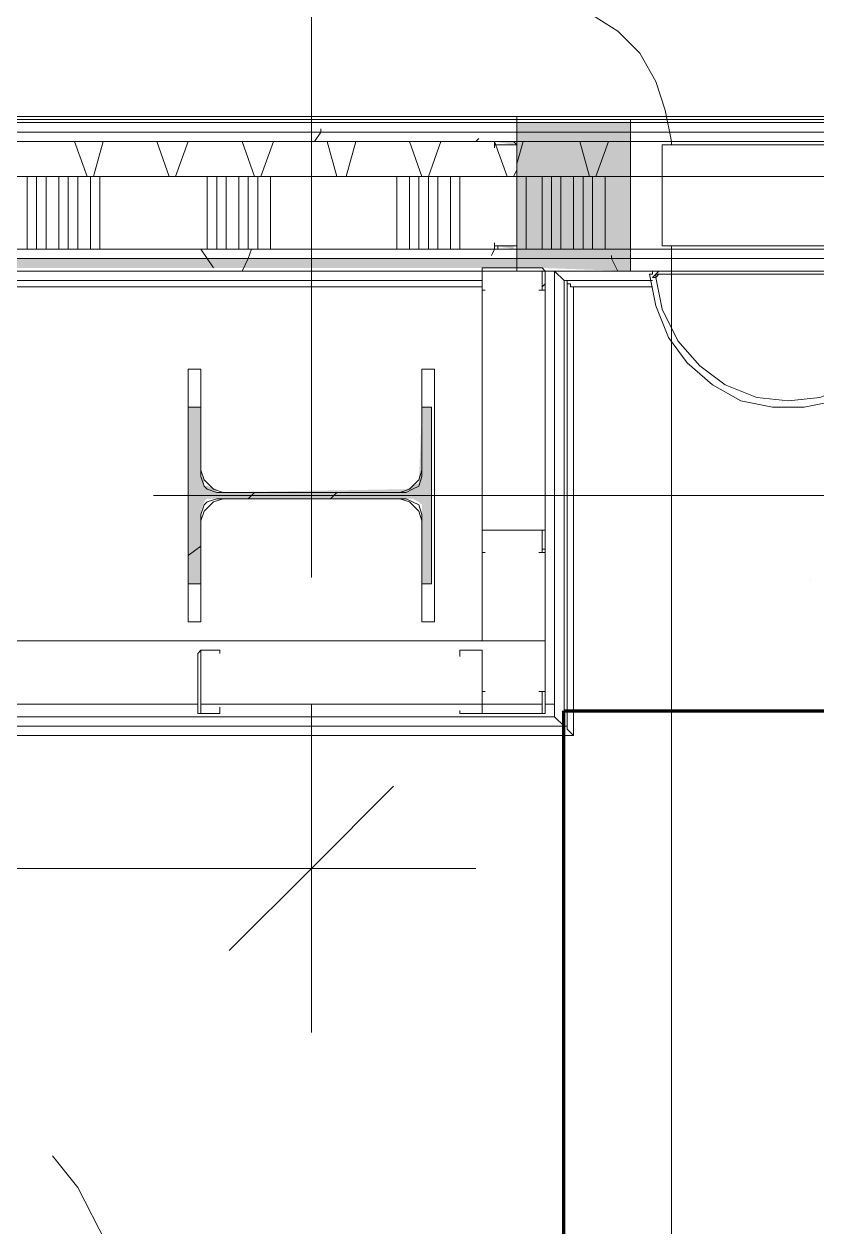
# Model space of a CAD drawing. Header units: metres. Extents: x 29 to 268, y -7 to 151.
# Drawn here: x 64.691 to 65.842, y 32.948 to 34.693 of the extents above; entities that cross this region are included whole.
import ezdxf

# ---------------------------------------------------------------- set-up
doc = ezdxf.new("R2010")
doc.units = ezdxf.units.M
doc.layers.add('HVAC - Ductos', color=5, linetype='Continuous', lineweight=50)
doc.layers.add('PDF2_Geometry', color=7, linetype='Continuous', true_color=0xaaaaaa)
doc.layers.add('PDF2_Solid Fills', color=7, linetype='Continuous', true_color=0xffffff)

msp = doc.modelspace()

# ---------------------------------------------------------------- hatches: boundary and pattern name
at = {"layer": 'PDF2_Solid Fills', "lineweight": 0, "transparency": 33554559}
h = msp.add_hatch(color=256, dxfattribs=at)
h.paths.add_polyline_path([(65.5709, 34.5359), (65.5709, 34.5496), (65.4059, 34.5496), (65.4059, 34.5359)])
h.paths.add_polyline_path([(74.5497, 34.5359), (74.5497, 34.5496), (73.7568, 34.5496), (73.7568, 34.5359)])
h.paths.add_polyline_path([(73.0326, 34.5359), (73.0326, 34.5496), (66.0659, 34.5496), (66.0659, 34.5359)])
h = msp.add_hatch(color=256, dxfattribs=at)
h.paths.add_polyline_path([(65.5709, 34.5359), (65.5709, 34.5496), (65.4059, 34.5496), (65.4059, 34.5359)])
h.paths.add_polyline_path([(74.5497, 34.5359), (74.5497, 34.5496), (73.7568, 34.5496), (73.7568, 34.5359)])
h.paths.add_polyline_path([(73.0326, 34.5359), (73.0326, 34.5496), (66.0659, 34.5496), (66.0659, 34.5359)])
h = msp.add_hatch(color=256, dxfattribs=at)
h.paths.add_polyline_path([(65.5709, 34.5221), (65.5709, 34.5359), (65.4059, 34.5359), (65.4059, 34.5221)])
h.paths.add_polyline_path([(73.7568, 34.5359), (73.7568, 34.5221), (74.5681, 34.5221), (74.5681, 34.5359)])
h.paths.add_polyline_path([(66.0659, 34.5359), (66.0659, 34.5221), (73.0326, 34.5221), (73.0326, 34.5359)])
h = msp.add_hatch(color=256, dxfattribs=at)
h.paths.add_polyline_path([(65.5709, 34.5221), (65.5709, 34.5359), (65.4059, 34.5359), (65.4059, 34.5221)])
h.paths.add_polyline_path([(73.7568, 34.5359), (73.7568, 34.5221), (74.5497, 34.5221), (74.5497, 34.5359)])
h.paths.add_polyline_path([(66.0659, 34.5359), (66.0659, 34.5221), (73.0326, 34.5221), (73.0326, 34.5359)])
h = msp.add_hatch(color=256, dxfattribs=at)
h.paths.add_polyline_path([(65.3738, 34.5221), (65.4013, 34.5175), (65.4013, 34.5221)])
h.paths.add_polyline_path([(65.4013, 34.3709), (65.3738, 34.3709), (65.4013, 34.3663)])
h = msp.add_hatch(color=256, dxfattribs=at)
h.paths.add_polyline_path([(65.3738, 34.5221), (65.4013, 34.5175), (65.4013, 34.5221)])
h.paths.add_polyline_path([(65.4013, 34.3709), (65.3738, 34.3709), (65.4013, 34.3663)])
h = msp.add_hatch(color=256, dxfattribs=at)
h.paths.add_polyline_path([(65.5709, 34.4717), (65.5709, 34.5221), (65.4059, 34.5221), (65.4059, 34.4717)])
h.paths.add_polyline_path([(73.7568, 34.5221), (73.7568, 34.4717), (74.5818, 34.4717), (74.5818, 34.5221)])
h.paths.add_polyline_path([(66.0659, 34.5221), (66.0659, 34.4717), (73.0326, 34.4717), (73.0326, 34.5221)])
h = msp.add_hatch(color=256, dxfattribs=at)
h.paths.add_polyline_path([(65.5709, 34.4717), (65.5709, 34.5221), (65.4059, 34.5221), (65.4059, 34.4717)])
h.paths.add_polyline_path([(73.7568, 34.5221), (73.7568, 34.4717), (74.5497, 34.4717), (74.5497, 34.5221)])
h.paths.add_polyline_path([(66.0659, 34.5221), (66.0659, 34.4717), (73.0326, 34.4717), (73.0326, 34.5221)])
h = msp.add_hatch(color=256, dxfattribs=at)
h.paths.add_polyline_path([(65.5709, 34.3663), (65.5709, 34.4717), (65.4059, 34.4717), (65.4059, 34.3663)])
h.paths.add_polyline_path([(74.536, 34.3709), (74.5818, 34.3709), (74.5818, 34.4717), (73.7568, 34.4717), (73.7568, 34.3663)])
h.paths.add_polyline_path([(73.0326, 34.3709), (73.0326, 34.4717), (66.0659, 34.4717), (66.0659, 34.3709), (72.2443, 34.3709), (72.5056, 34.3663), (72.5056, 34.3709)])
h = msp.add_hatch(color=256, dxfattribs=at)
h.paths.add_polyline_path([(65.5709, 34.3663), (65.5709, 34.4717), (65.4059, 34.4717), (65.4059, 34.3663)])
h.paths.add_polyline_path([(74.5497, 34.3709), (74.5497, 34.4717), (73.7568, 34.4717), (73.7568, 34.3663), (74.1327, 34.3709)])
h.paths.add_polyline_path([(73.0326, 34.3709), (73.0326, 34.4717), (66.0659, 34.4717), (66.0659, 34.3709), (72.2443, 34.3709), (72.5056, 34.3663), (72.5056, 34.3709)])
h = msp.add_hatch(color=256, dxfattribs=at)
h.paths.add_polyline_path([(65.5709, 34.3525), (65.5709, 34.3663), (65.4059, 34.3663), (65.4059, 34.3525)])
h.paths.add_polyline_path([(73.7568, 34.3663), (73.7568, 34.3525), (74.5681, 34.3525), (74.5681, 34.3663)])
h.paths.add_polyline_path([(66.0659, 34.3663), (66.0659, 34.3525), (73.0326, 34.3525), (73.0326, 34.3663)])
h = msp.add_hatch(color=256, dxfattribs=at)
h.paths.add_polyline_path([(65.5709, 34.3525), (65.5709, 34.3663), (65.4059, 34.3663), (65.4059, 34.3525)])
h.paths.add_polyline_path([(73.7568, 34.3663), (73.7568, 34.3525), (74.5497, 34.3525), (74.5497, 34.3663)])
h.paths.add_polyline_path([(66.0659, 34.3663), (66.0659, 34.3525), (73.0326, 34.3525), (73.0326, 34.3663)])
for points in [[(63.8613, 34.3388), (65.4059, 34.3388), (65.4059, 34.3525), (63.8476, 34.3525), (63.8476, 34.3342)], [(64.9292, 33.8804), (64.9476, 33.8804), (64.9476, 33.9858), (64.9522, 33.9995), (64.9567, 34.0041), (65.2547, 34.0041), (65.2638, 33.9995), (65.2684, 33.995), (65.2684, 33.8804), (65.2821, 33.8804), (65.2821, 34.1371), (65.2684, 34.1371), (65.2638, 34.0271), (65.2455, 34.0179), (64.9705, 34.0133), (64.9705, 34.0179), (64.9567, 34.0225), (64.9522, 34.0225), (64.9522, 34.0363), (64.9476, 34.0363), (64.9476, 34.1371), (64.9292, 34.1371)]]:
    msp.add_hatch(color=256, dxfattribs=at).paths.add_polyline_path(points)
h = msp.add_hatch(color=256, dxfattribs=at)
h.paths.add_polyline_path([(65.5709, 34.3388), (65.5709, 34.3525), (65.4059, 34.3525), (65.4059, 34.3388)])
h.paths.add_polyline_path([(74.5497, 34.3342), (74.5497, 34.3525), (73.7568, 34.3525), (73.7568, 34.3342)])
h.paths.add_polyline_path([(73.0326, 34.3342), (73.0326, 34.3525), (66.0659, 34.3525), (66.0659, 34.3342)])
h = msp.add_hatch(color=256, dxfattribs=at)
h.paths.add_polyline_path([(65.5709, 34.3342), (65.5709, 34.3525), (65.4059, 34.3525), (65.4059, 34.3388), (65.4426, 34.3388)])
h.paths.add_polyline_path([(74.5497, 34.3342), (74.5497, 34.3525), (73.7568, 34.3525), (73.7568, 34.3342)])
h.paths.add_polyline_path([(73.0326, 34.3342), (73.0326, 34.3525), (66.0659, 34.3525), (66.0659, 34.3342)])

# ---------------------------------------------------------------- linework, layer by layer
at = {"layer": 'HVAC - Ductos', "lineweight": 0}
msp.add_lwpolyline([(66.0338, 34.5221), (65.6305, 34.5221), (65.6213, 34.5679), (65.6076, 34.6092), (65.5846, 34.6504), (65.5526, 34.6825), (65.5159, 34.7054), (65.47, 34.7192), (65.4243, 34.7237), (65.4243, 35.1317, -0.417509)], format="xyb", close=True, dxfattribs=at)
for points in [[(65.6167, 34.3709), (66.0476, 34.3709), (66.0476, 34.5175), (65.6167, 34.5175)], [(65.6305, 34.5175), (65.6305, 34.5221), (66.0338, 34.5221), (66.0338, 34.5175)], [(65.6305, 32.6521), (65.6305, 34.3709), (66.0338, 34.3709), (66.0338, 32.6521)]]:
    msp.add_lwpolyline(points, close=True, dxfattribs=at)
for points in [[(65.6305, 34.3709), (65.6305, 34.3709)], [(65.6305, 34.3709), (66.0338, 34.3709), (65.6305, 34.3709)], [(65.8322, 33.885), (65.8322, 33.885)], [(65.108, 33.7063), (65.108, 33.4679), (65.108, 33.2296)], [(65.2272, 33.5871), (65.108, 33.4679), (64.9888, 33.3487)], [(60.7904, 33.4679), (61.9088, 33.4679), (65.3463, 33.4679)]]:
    msp.add_lwpolyline(points, dxfattribs=at)
at = {"layer": 'PDF2_Geometry', "lineweight": 0}
for points in [[(65.108, 35.1592), (65.108, 33.8896)], [(63.8659, 27.372), (63.8659, 33.6925), (63.8659, 33.7429), (63.8659, 33.7842), (63.8659, 34.3342), (65.4059, 34.3342), (65.5709, 34.3342), (65.5709, 34.5541), (65.4059, 34.5541), (63.6459, 34.5541), (63.6459, 34.3342), (63.6459, 33.7429), (63.6459, 27.3674)], [(75.0951, 34.5359), (75.0951, 34.5496), (74.5818, 34.5496), (74.5681, 34.5496), (74.5497, 34.5496), (73.7568, 34.5496), (73.0326, 34.5496), (66.0659, 34.5496), (66.0659, 34.5359), (65.5709, 34.5359), (65.4059, 34.5359), (63.6642, 34.5359), (63.6642, 34.5221), (63.6642, 34.3342), (63.6642, 33.7429), (63.678, 33.7429), (63.678, 33.9217)], [(66.0659, 34.5221), (66.0659, 34.5359), (65.5709, 34.5359), (65.5709, 34.5496), (66.0659, 34.5496), (65.5709, 34.5496), (65.4059, 34.5496), (63.678, 34.5496)], [(78.2256, 34.5541), (74.5497, 34.5541), (74.5497, 34.5587), (65.4059, 34.5587), (64.2463, 34.5587)], [(87.3511, 34.5359), (87.3511, 34.5541), (87.3511, 34.5496), (87.3511, 34.5359), (86.6819, 34.5359), (86.6819, 34.5129), (86.6819, 34.5359), (78.8535, 34.5359), (86.6819, 34.5359), (86.6819, 34.5496), (78.2256, 34.5496), (78.2256, 34.5541), (78.8856, 34.5541), (78.8856, 34.5587), (78.2256, 34.5587), (74.5497, 34.5587), (65.4059, 34.5587), (65.4059, 34.5541), (74.5497, 34.5541), (74.5497, 34.5221), (74.5497, 34.5541), (65.4059, 34.5541), (64.2463, 34.5541)], [(74.5497, 32.9041), (74.5497, 34.3204), (74.5497, 34.3342), (73.7568, 34.3342), (73.0326, 34.3342), (66.0659, 34.3342), (65.5709, 34.3342), (65.5709, 34.5541), (66.0659, 34.5541)], [(65.5709, 34.5541), (66.0659, 34.5541), (66.0659, 34.3342), (65.5709, 34.3342), (66.0659, 34.3342), (65.5709, 34.3342), (65.5709, 34.3525)], [(65.5709, 34.5359), (65.5709, 34.5221), (66.0659, 34.5221), (66.0659, 34.4717), (65.5709, 34.4717), (65.4059, 34.4717), (64.5947, 34.4717)], [(66.0659, 34.3525), (66.0659, 34.3663), (66.0659, 34.4717), (65.5709, 34.4717), (65.5709, 34.5221), (65.4059, 34.5221), (63.678, 34.5221), (63.678, 34.4717), (63.678, 34.3342), (63.678, 34.3296), (63.678, 33.9263), (63.678, 34.3296), (63.678, 34.4717), (63.7834, 34.4717), (63.7834, 34.3296), (63.7834, 33.9263), (63.7834, 34.3296), (63.7834, 34.3663), (63.8338, 34.3663), (63.8338, 33.7429), (63.7834, 33.7429), (63.7834, 33.9217)], [(65.5709, 34.3663), (65.5709, 34.3525), (66.0659, 34.3525), (73.0326, 34.3525), (73.7568, 34.3525), (74.5497, 34.3525), (74.5497, 34.3342), (73.7568, 34.3342), (73.7568, 34.3525), (73.7568, 34.3663), (73.7568, 34.4717), (73.0326, 34.4717), (73.0326, 34.5221), (66.0659, 34.5221), (65.5709, 34.5221)], [(65.3738, 34.5129), (65.3738, 34.5129)], [(65.3738, 34.5129), (65.3738, 34.5129)], [(72.1022, 34.4717), (72.5056, 34.4717), (72.9135, 34.4717), (73.0326, 34.4717), (73.0326, 34.3663), (66.0659, 34.3663), (65.5709, 34.3663), (65.4059, 34.3663), (63.8338, 34.3663), (63.7834, 34.3663), (63.8338, 34.3663), (63.8338, 34.3525), (63.8338, 34.3342), (63.8338, 33.7429), (63.8338, 27.3674)], [(64.6955, 34.4717), (64.6955, 34.3663)], [(64.7092, 34.4717), (64.7092, 34.3663)], [(64.723, 34.4717), (64.723, 34.3663)], [(64.7413, 34.4717), (64.7413, 34.3663)], [(64.7551, 34.4717), (64.7551, 34.3663)], [(64.7688, 34.4717), (64.7688, 34.3663)], [(64.7872, 34.4717), (64.7872, 34.3663)], [(64.8009, 34.4717), (64.8009, 34.3663)], [(64.9567, 34.4717), (64.9567, 34.3663)], [(64.9705, 34.4717), (64.9705, 34.3663)], [(64.9842, 34.4717), (64.9842, 34.3663)], [(65.0026, 34.4717), (65.0026, 34.3663)], [(65.0163, 34.4717), (65.0163, 34.3663)], [(65.0301, 34.4717), (65.0301, 34.3663)], [(65.0484, 34.4717), (65.0484, 34.3663)], [(65.2317, 34.4717), (65.2317, 34.3663)], [(65.2501, 34.4717), (65.2501, 34.3663)], [(65.2638, 34.4717), (65.2638, 34.3663)], [(65.2776, 34.4717), (65.2776, 34.3663)], [(65.2913, 34.4717), (65.2913, 34.3663)], [(65.3096, 34.4717), (65.3096, 34.3663)], [(65.3234, 34.4717), (65.3234, 34.3663)], [(65.4197, 34.4717), (65.4197, 34.3663)], [(65.4426, 34.3663), (65.4426, 34.4717)], [(65.4563, 34.3663), (65.4563, 34.4717)], [(65.47, 34.3663), (65.47, 34.4717)], [(65.4884, 34.3663), (65.4884, 34.4717)], [(65.5022, 34.3663), (65.5022, 34.4717)], [(65.5159, 34.3663), (65.5159, 34.4717)], [(65.5342, 34.3663), (65.5342, 34.4717)], [(66.0659, 34.3663), (65.5709, 34.3663), (65.5709, 34.4717)], [(65.3738, 34.3754), (65.3738, 34.3754)], [(65.3738, 34.3754), (65.3738, 34.3754)], [(66.0659, 34.3342), (66.0659, 34.3525), (65.5709, 34.3525), (65.4059, 34.3525), (63.8476, 34.3525), (63.8476, 34.3342), (63.8476, 33.7429), (63.8476, 28.9166), (63.8476, 28.77), (63.8476, 27.3674), (63.8476, 24.5486), (63.8613, 24.5486), (63.8659, 24.5486), (66.2584, 24.5486), (66.6159, 24.5486), (66.6159, 24.567)], [(65.5709, 34.3342), (65.6076, 34.3342), (65.5709, 34.3342), (65.4426, 34.3342), (65.5709, 34.3342), (65.4059, 34.3342), (65.4059, 34.3525), (65.5709, 34.3525), (65.5709, 34.3342), (65.4426, 34.3342)], [(63.8613, 27.3674), (63.8613, 33.6925), (63.8613, 33.7429), (63.8613, 33.7842), (63.8613, 34.3342), (65.3555, 34.3342), (65.3555, 34.3204), (63.8751, 34.3204), (63.8659, 34.3342), (65.195, 34.3342)], [(65.3555, 34.3113), (63.8888, 34.3113), (63.8842, 34.3158), (63.8797, 34.3204), (65.3555, 34.3204), (63.8751, 34.3204), (63.8659, 34.3342), (63.8751, 34.3204), (63.8751, 33.7979), (63.8751, 34.3204), (63.8751, 33.7979), (63.8659, 33.7979), (65.3555, 33.7979), (65.3555, 34.3342), (65.4609, 34.3342), (65.4609, 33.7979), (65.4609, 33.6879), (63.8659, 33.6879), (63.8659, 33.6925), (63.8659, 33.7429)], [(63.8659, 33.6879), (65.4609, 33.6879), (65.4609, 34.3342), (65.4472, 34.3342), (65.3555, 34.3342), (65.3555, 33.7979), (65.4472, 33.7979), (65.3555, 33.7979), (63.8659, 33.7979)], [(63.8751, 33.6741), (65.4746, 33.6741), (65.4746, 34.3204), (65.4609, 34.3342), (65.4746, 34.3204), (65.4746, 33.6741), (65.4746, 34.3204), (65.4746, 33.6741), (65.4746, 34.3204), (65.4746, 33.6741), (65.4746, 34.3204), (65.4792, 34.3204), (65.4792, 34.3158), (65.4838, 34.3158), (65.4838, 34.3113), (65.4884, 34.3113), (65.603, 34.3113), (65.4884, 34.3113), (65.4838, 34.3113), (65.4838, 34.3158), (65.4792, 34.3158), (65.4792, 34.3204), (65.4792, 33.6741), (65.4792, 34.3204), (65.4792, 33.6741), (65.4792, 34.3204), (65.4792, 33.6741), (65.4792, 34.3204), (65.4792, 34.3158), (65.4838, 34.3158), (65.4838, 34.3113), (65.4884, 34.3113), (65.4884, 33.6604), (65.4838, 33.665), (65.4792, 33.6696), (65.4792, 33.6741), (63.8797, 33.6741), (65.4792, 33.6741), (63.8797, 33.6741)], [(65.4746, 34.3204), (65.4609, 34.3342), (65.4609, 33.7063), (65.4472, 33.7063), (65.4609, 33.7063), (65.4609, 33.6879), (65.4609, 34.3342), (65.4746, 34.3204), (65.603, 34.3204), (65.4746, 34.3204), (65.4792, 34.3204), (65.4792, 34.3158), (65.4838, 34.3158), (65.4838, 34.3113), (65.4884, 34.3113), (65.4884, 33.6604), (65.4838, 33.665), (65.4792, 33.6696), (65.4792, 33.6741), (65.4746, 33.6741), (63.8751, 33.6741)], [(65.4609, 33.6879), (65.4609, 34.3342), (65.4609, 33.6879)], [(65.6122, 34.3342), (65.6076, 34.3296), (65.603, 34.325), (65.6076, 34.325), (65.6122, 34.3296)], [(65.988, 34.3296), (65.6167, 34.3296), (65.6122, 34.3296), (65.6076, 34.3296), (65.6076, 34.325), (65.6167, 34.2791), (65.6396, 34.2333), (65.6717, 34.1967), (65.7084, 34.1692), (65.7542, 34.1508), (65.8001, 34.1463), (65.8459, 34.1508), (65.8918, 34.1692), (65.933, 34.1967), (65.9605, 34.2333), (65.9834, 34.2791), (65.9926, 34.325), (65.9926, 34.3296), (65.988, 34.3296), (65.9926, 34.3296), (65.9926, 34.325), (65.9972, 34.325), (65.9972, 34.3296), (65.9926, 34.3342)], [(65.4746, 34.3204), (65.4746, 33.6741), (65.4609, 33.6879), (65.4746, 33.6741), (63.8797, 33.6741), (65.4792, 33.6741), (63.8797, 33.6741), (65.4792, 33.6741), (65.4792, 33.6696), (65.4838, 33.665), (65.4884, 33.6604), (63.8888, 33.6604)], [(65.603, 34.3204), (65.4746, 34.3204)], [(65.603, 34.3204), (65.4746, 34.3204)], [(65.603, 34.3204), (65.4746, 34.3204)], [(65.603, 34.3204), (65.4746, 34.3204)], [(65.603, 34.3204), (65.4792, 34.3204)], [(65.603, 34.3204), (65.4792, 34.3204)], [(65.603, 34.3204), (65.4792, 34.3204)], [(65.603, 34.3204), (65.4792, 34.3204)], [(65.603, 34.3204), (65.4792, 34.3204)], [(65.603, 34.3204), (65.4792, 34.3204)], [(65.2684, 34.1371), (65.2684, 34.1371)], [(66.1484, 34.0087), (64.8788, 34.0087)], [(65.0163, 34.0041), (65.0255, 34.0133)], [(65.1355, 34.0041), (65.1447, 34.0133)], [(64.9292, 33.9217), (64.9476, 33.9354)], [(63.8888, 33.6604), (65.4884, 33.6604), (65.4838, 33.665), (65.4792, 33.6696), (65.4792, 33.6741), (65.4746, 33.6741), (63.8797, 33.6741), (65.4746, 33.6741), (65.4609, 33.6879), (63.8659, 33.6879)], [(63.8659, 33.6879), (65.4609, 33.6879), (63.8659, 33.6879)], [(65.4609, 33.6879), (65.4609, 33.6879)], [(63.8797, 33.6741), (65.4746, 33.6741), (63.8751, 33.6741)], [(65.108, 33.5733), (65.108, 33.2571)], [(64.7322, 33.0508), (64.7688, 33.0049), (64.8513, 32.8446), (64.9017, 32.675), (64.92, 32.4962)]]:
    msp.add_lwpolyline(points, dxfattribs=at)
for points in [[(65.4059, 34.5541), (65.4059, 34.5496), (65.5709, 34.5496), (65.5709, 34.5541)], [(65.4059, 34.5496), (65.4059, 34.5359), (65.5709, 34.5359), (65.5709, 34.5496)], [(65.4059, 34.5359), (65.4059, 34.5221), (65.5709, 34.5221), (65.5709, 34.5359)], [(65.4013, 34.5221), (65.4059, 34.5175), (65.4059, 34.3709), (65.4059, 34.3663), (65.4013, 34.3663), (65.3738, 34.3663), (65.3738, 34.3754), (65.3738, 34.3709), (65.4013, 34.3709), (65.4059, 34.3709), (65.4059, 34.5175), (65.4013, 34.5175), (65.3738, 34.5175), (65.3738, 34.5129), (65.3738, 34.5221)], [(65.4013, 34.5221), (65.4059, 34.5175), (65.4059, 34.3709), (65.4059, 34.3663), (65.4013, 34.3663), (65.3738, 34.3663), (65.3738, 34.3754), (65.3738, 34.3709), (65.4013, 34.3709), (65.4059, 34.3709), (65.4059, 34.5175), (65.4013, 34.5175), (65.3738, 34.5175), (65.3738, 34.5129), (65.3738, 34.5221)], [(65.4059, 34.5221), (65.4059, 34.4717), (65.5709, 34.4717), (65.5709, 34.5221)], [(65.4059, 34.4717), (65.4059, 34.3663), (65.5709, 34.3663), (65.5709, 34.4717)], [(65.4059, 34.3663), (65.4059, 34.3525), (65.5709, 34.3525), (65.5709, 34.3663)], [(65.4472, 34.3067), (65.4472, 34.3342), (65.4426, 34.3388), (65.3555, 34.3388), (65.3555, 34.3342), (65.3555, 34.3067), (65.36, 34.3067), (65.3555, 34.3067), (65.3555, 34.3342), (65.4426, 34.3342), (65.4426, 34.3067), (65.438, 34.3067)], [(65.4472, 34.3067), (65.4472, 34.3342), (65.4426, 34.3388), (65.3555, 34.3388), (65.3555, 34.3342), (65.3555, 34.3067), (65.36, 34.3067), (65.3555, 34.3067), (65.3555, 34.3342), (65.4426, 34.3342), (65.4426, 34.3067), (65.438, 34.3067)], [(66.0018, 34.3296), (66.0018, 34.3342), (65.9972, 34.3342), (65.9926, 34.3342), (65.6076, 34.3342), (65.603, 34.3342), (65.603, 34.3296), (65.5984, 34.3296), (65.6076, 34.2837), (65.6259, 34.2379), (65.6534, 34.2013), (65.6901, 34.1692), (65.7313, 34.1463), (65.7772, 34.1371), (65.823, 34.1371), (65.8688, 34.1463), (65.91, 34.1692), (65.9468, 34.2013), (65.9743, 34.2379), (65.9926, 34.2837)], [(65.9926, 34.325), (65.9834, 34.2791), (65.9605, 34.2333), (65.933, 34.1967), (65.8918, 34.1692), (65.8459, 34.1508), (65.8001, 34.1463), (65.7542, 34.1508), (65.7084, 34.1692), (65.6717, 34.1967), (65.6396, 34.2333), (65.6167, 34.2791), (65.6076, 34.325), (65.6076, 34.3296), (65.6122, 34.3296), (65.6167, 34.3296), (65.988, 34.3296), (65.9926, 34.3296)], [(63.8797, 34.3204), (65.3555, 34.3204)], [(63.8797, 34.3204), (65.3555, 34.3204)], [(65.4472, 33.9583), (65.4472, 34.3067)], [(65.603, 34.3204), (65.4746, 34.3204)], [(65.2684, 33.8254), (65.2684, 33.9721), (65.2638, 33.9858), (65.2501, 33.9995), (65.2363, 34.0041), (64.9797, 34.0041), (64.9659, 33.9995), (64.9522, 33.9858), (64.9476, 33.9721), (64.9476, 33.8254), (64.9292, 33.8254), (64.9292, 34.1921), (64.9476, 34.1921), (64.9476, 34.0454), (64.9522, 34.0317), (64.9659, 34.0179), (64.9797, 34.0133), (65.2363, 34.0133), (65.2501, 34.0179), (65.2638, 34.0317), (65.2684, 34.0454), (65.2684, 34.1921), (65.2867, 34.1921), (65.2867, 33.8254)], [(65.2684, 33.8804), (65.2822, 33.8804), (65.2822, 34.1371), (65.2684, 34.1371), (65.2684, 34.0363), (65.2638, 34.0225), (65.2547, 34.0179), (65.2455, 34.0133), (64.9705, 34.0133), (64.9567, 34.0179), (64.9522, 34.0225), (64.9476, 34.0363), (64.9476, 34.1371), (64.9292, 34.1371), (64.9292, 33.8804), (64.9476, 33.8804), (64.9476, 33.9813), (64.9522, 33.995), (64.9567, 33.9995), (64.9705, 34.0041), (65.2455, 34.0041), (65.2547, 33.9995), (65.2638, 33.995), (65.2684, 33.9813)], [(65.4472, 33.9263), (65.4472, 33.9583), (65.4426, 33.9583), (65.3555, 33.9583), (65.3555, 33.9263), (65.36, 33.9263), (65.3555, 33.9263), (65.3555, 33.9583), (65.4426, 33.9583), (65.4426, 33.9263), (65.438, 33.9263)], [(65.4472, 33.9263), (65.4472, 33.9583), (65.4426, 33.9583), (65.3555, 33.9583), (65.3555, 33.9263), (65.36, 33.9263), (65.3555, 33.9263), (65.3555, 33.9583), (65.4426, 33.9583), (65.4426, 33.9263), (65.438, 33.9263)], [(65.4472, 33.7979), (65.4472, 33.9263), (65.4472, 33.7245)], [(64.9751, 33.7842), (64.9476, 33.7842), (64.943, 33.7796), (64.943, 33.6925), (64.9476, 33.6925), (64.9751, 33.6925), (64.9751, 33.7017), (64.9751, 33.6925), (64.9476, 33.6925), (64.9476, 33.7796), (64.9476, 33.7842), (64.9751, 33.7842), (64.9751, 33.7796)], [(64.9751, 33.7842), (64.9476, 33.7842), (64.943, 33.7796), (64.943, 33.6925), (64.9476, 33.6925), (64.9751, 33.6925), (64.9751, 33.7017), (64.9751, 33.6925), (64.9476, 33.6925), (64.9476, 33.7796), (64.9476, 33.7842), (64.9751, 33.7842), (64.9751, 33.7796)], [(65.3234, 33.6925), (65.3509, 33.6925), (65.3555, 33.6925), (65.3555, 33.7796), (65.3555, 33.7842), (65.3509, 33.7842), (65.3234, 33.7842), (65.3234, 33.775), (65.3234, 33.7842), (65.3509, 33.7842), (65.3555, 33.7842), (65.3555, 33.7796), (65.3555, 33.6925), (65.3509, 33.6925), (65.3234, 33.6925), (65.3234, 33.6971)], [(65.3234, 33.6925), (65.3509, 33.6925), (65.3555, 33.6925), (65.3555, 33.7796), (65.3555, 33.7842), (65.3509, 33.7842), (65.3234, 33.7842), (65.3234, 33.775), (65.3234, 33.7842), (65.3509, 33.7842), (65.3555, 33.7842), (65.3555, 33.7796), (65.3555, 33.6925), (65.3509, 33.6925), (65.3234, 33.6925), (65.3234, 33.6971)], [(65.3555, 33.7245), (65.3555, 33.6925), (65.4426, 33.6925), (65.4472, 33.6925), (65.4472, 33.7245), (65.438, 33.7245), (65.4426, 33.7245), (65.4426, 33.6925), (65.3555, 33.6925), (65.3555, 33.7245), (65.36, 33.7245)], [(65.3555, 33.7245), (65.3555, 33.6925), (65.4426, 33.6925), (65.4472, 33.6925), (65.4472, 33.7245), (65.438, 33.7245), (65.4426, 33.7245), (65.4426, 33.6925), (65.3555, 33.6925), (65.3555, 33.7245), (65.36, 33.7245)], [(63.8659, 33.7063), (64.1317, 33.7063), (64.5396, 33.7063), (64.943, 33.7063), (64.5396, 33.7063), (64.1317, 33.7063)], [(64.9476, 33.7063), (65.3555, 33.7063), (65.4426, 33.7063), (65.3555, 33.7063)], [(63.8659, 33.6879), (65.4609, 33.6879), (65.4746, 33.6741), (63.8751, 33.6741)]]:
    msp.add_lwpolyline(points, close=True, dxfattribs=at)
at = {"layer": 'PDF2_Geometry', "color": 254, "lineweight": 0, "true_color": 0xeaeaea}
for points in [[(65.1217, 34.5404), (65.1217, 34.5359), (65.1126, 34.5221)], [(65.3509, 34.5267), (65.3463, 34.5221)], [(64.9659, 34.3388), (64.9567, 34.3525), (64.9476, 34.3663)], [(65.0209, 34.3663), (65.0163, 34.3525), (65.0072, 34.3342)], [(65.3738, 34.3663), (65.3692, 34.3571)]]:
    msp.add_lwpolyline(points, dxfattribs=at)
at = {"layer": 'PDF2_Geometry', "color": 254, "lineweight": 0, "true_color": 0xdddddd}
for points in [[(64.7826, 34.4717), (64.7642, 34.5221)], [(64.7917, 34.4717), (64.8055, 34.5221)], [(64.9017, 34.4717), (64.8834, 34.5221)], [(64.9109, 34.4717), (64.9292, 34.5221)], [(65.0255, 34.4717), (65.0072, 34.5221)], [(65.0346, 34.4717), (65.053, 34.5221)], [(65.1447, 34.4717), (65.1309, 34.5221)], [(65.1584, 34.4717), (65.1722, 34.5221)], [(65.2684, 34.4717), (65.2501, 34.5221)], [(65.2776, 34.4717), (65.2959, 34.5221)], [(65.3922, 34.4717), (65.3738, 34.5221)], [(65.4059, 34.4854), (65.4059, 34.49), (65.4151, 34.5221), (65.4059, 34.49)], [(65.4013, 34.4717), (65.4059, 34.4809)]]:
    msp.add_lwpolyline(points, dxfattribs=at)
for points in [[(65.4976, 34.5221), (65.5113, 34.4717)], [(65.5388, 34.5221), (65.5205, 34.4717)]]:
    msp.add_lwpolyline(points, close=True, dxfattribs=at)
at = {"layer": 'PDF2_Geometry', "color": 254, "lineweight": 0, "true_color": 0xd2d2d2}
for points in [[(65.4059, 34.3937), (65.4059, 34.3937)], [(65.4059, 34.3937), (65.4059, 34.3937)], [(65.4426, 33.9263), (65.4426, 33.9263)], [(65.4426, 33.9263), (65.4426, 33.9263)], [(65.3555, 33.72), (65.3555, 33.72)], [(65.3555, 33.72), (65.3555, 33.72)], [(65.3555, 33.72), (65.3555, 33.72)], [(65.3555, 33.72), (65.3555, 33.72)], [(65.328, 33.6925), (65.328, 33.6925)], [(65.328, 33.6925), (65.328, 33.6925)]]:
    msp.add_lwpolyline(points, dxfattribs=at)
for points in [[(65.3784, 34.3709), (65.3784, 34.3663)], [(65.4472, 34.3158), (65.4426, 34.3113)], [(65.4472, 33.9308), (65.4426, 33.9308)], [(65.36, 33.7245), (65.3555, 33.7245)]]:
    msp.add_lwpolyline(points, close=True, dxfattribs=at)
at = {"layer": 'PDF2_Geometry', "color": 254, "lineweight": 0, "true_color": 0xeaeaea}
msp.add_lwpolyline([(65.5434, 34.3571), (65.5434, 34.3525), (65.5526, 34.3342), (65.5434, 34.3525)], close=True, dxfattribs=at)
at = {"layer": 'PDF2_Geometry', "color": 232, "lineweight": 70, "true_color": 0xe91e64}
msp.add_lwpolyline([(65.4741, 33.6963), (67.1172, 33.6963), (67.1172, 32.7808), (65.4741, 32.7808)], close=True, dxfattribs=at)

doc.saveas('drawing.dxf')
